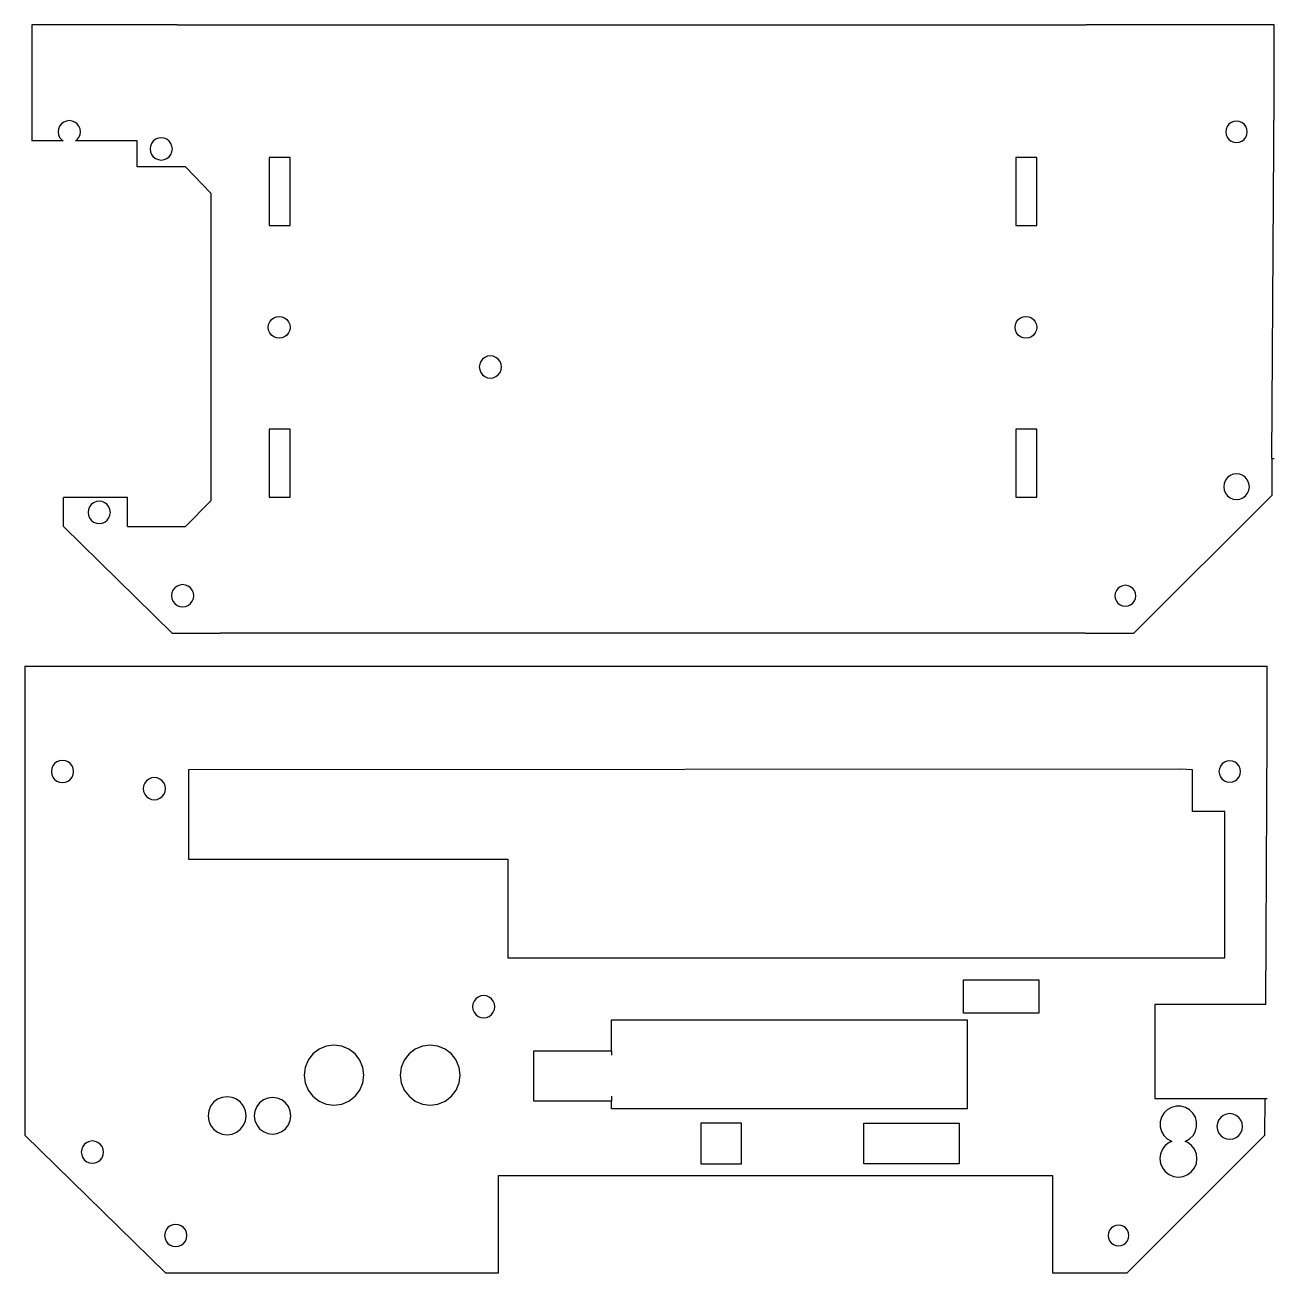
# Model space of a CAD drawing. Header units: metres. Extents: x 0 to 321, y 0 to 196.
# Drawn here: x 0 to 183.8, y 12.2 to 195.7 of the extents above; entities that cross this region are included whole.
import ezdxf

# ---------------------------------------------------------------- set-up
doc = ezdxf.new("R2010")
doc.units = ezdxf.units.M

msp = doc.modelspace()

# ---------------------------------------------------------------- linework, layer by layer
at = {"layer": 'Component#2'}
for p, q in [((22.41, 195.74), (1, 195.74)), ((1, 195.74), (1, 178.68)), ((22.41, 195.74), (35.9, 195.74)), ((35.9, 195.74), (39, 195.74)), ((39, 195.74), (145.76, 195.74)), ((145.76, 195.74), (148.86, 195.74)), ((148.86, 195.74), (156.11, 195.74)), ((183.76, 195.74), (156.11, 195.74)), ((183.76, 185.55), (183.76, 195.74)), ((183.45, 131.96), (183.76, 185.55)), ((4.94, 180.46), (4.88, 180.03)), ((5.1, 180.85), (4.94, 180.46)), ((5.36, 181.19), (5.1, 180.85)), ((5.7, 181.45), (5.36, 181.19)), ((6.09, 181.61), (5.7, 181.45)), ((6.52, 181.67), (6.09, 181.61)), ((6.94, 181.61), (6.52, 181.67)), ((7.33, 181.45), (6.94, 181.61)), ((7.67, 181.19), (7.33, 181.45)), ((7.93, 180.85), (7.67, 181.19)), ((8.1, 180.46), (7.93, 180.85)), ((8.15, 180.03), (8.1, 180.46)), ((176.72, 180.44), (176.66, 180.03)), ((176.87, 180.82), (176.72, 180.44)), ((177.12, 181.15), (176.87, 180.82)), ((177.45, 181.4), (177.12, 181.15)), ((177.83, 181.56), (177.45, 181.4)), ((178.24, 181.61), (177.83, 181.56)), ((178.65, 181.56), (178.24, 181.61)), ((179.03, 181.4), (178.65, 181.56)), ((179.36, 181.15), (179.03, 181.4)), ((179.61, 180.82), (179.36, 181.15)), ((179.77, 180.44), (179.61, 180.82)), ((179.82, 180.03), (179.77, 180.44)), ((3.65, 178.68), (1, 178.68)), ((5.62, 178.68), (3.65, 178.68)), ((4.88, 180.03), (4.94, 179.61)), ((4.94, 179.61), (5.1, 179.21)), ((5.1, 179.21), (5.36, 178.88)), ((5.36, 178.88), (5.62, 178.68)), ((7.41, 178.68), (7.67, 178.88)), ((16.51, 178.68), (7.41, 178.68)), ((7.67, 178.88), (7.93, 179.21)), ((7.93, 179.21), (8.1, 179.61)), ((8.1, 179.61), (8.15, 180.03)), ((16.51, 174.88), (16.51, 178.68)), ((18.62, 178.33), (18.46, 177.94)), ((18.88, 178.67), (18.62, 178.33)), ((19.22, 178.93), (18.88, 178.67)), ((19.62, 179.1), (19.22, 178.93)), ((20.04, 179.15), (19.62, 179.1)), ((20.46, 179.1), (20.04, 179.15)), ((20.86, 178.93), (20.46, 179.1)), ((21.2, 178.67), (20.86, 178.93)), ((21.46, 178.33), (21.2, 178.67)), ((21.62, 177.94), (21.46, 178.33)), ((176.66, 180.03), (176.72, 179.62)), ((176.72, 179.62), (176.87, 179.24)), ((176.87, 179.24), (177.12, 178.92)), ((177.12, 178.92), (177.45, 178.66)), ((177.45, 178.66), (177.83, 178.51)), ((177.83, 178.51), (178.24, 178.45)), ((178.24, 178.45), (178.65, 178.51)), ((178.65, 178.51), (179.03, 178.66)), ((179.03, 178.66), (179.36, 178.92)), ((179.36, 178.92), (179.61, 179.24)), ((179.61, 179.24), (179.77, 179.62)), ((179.77, 179.62), (179.82, 180.03)), ((18.46, 177.94), (18.4, 177.52)), ((18.4, 177.52), (18.46, 177.09)), ((18.46, 177.09), (18.62, 176.7)), ((18.62, 176.7), (18.88, 176.36)), ((21.2, 176.36), (21.46, 176.7)), ((21.46, 176.7), (21.62, 177.09)), ((21.68, 177.52), (21.62, 177.94)), ((21.62, 177.09), (21.68, 177.52)), ((23.61, 174.88), (16.51, 174.88)), ((18.88, 176.36), (19.22, 176.1)), ((19.22, 176.1), (19.62, 175.94)), ((19.62, 175.94), (20.04, 175.88)), ((20.04, 175.88), (20.46, 175.94)), ((20.46, 175.94), (20.86, 176.1)), ((20.86, 176.1), (21.2, 176.36)), ((23.61, 174.88), (27.36, 171.01)), ((39, 176.27), (35.9, 176.27)), ((35.9, 176.27), (35.9, 166.27)), ((39, 166.27), (39, 176.27)), ((148.86, 176.27), (145.76, 176.27)), ((145.76, 176.27), (145.76, 166.27)), ((148.86, 166.27), (148.86, 176.27)), ((27.36, 171.01), (27.36, 125.73)), ((35.9, 166.27), (39, 166.27)), ((145.76, 166.27), (148.86, 166.27)), ((36.27, 152.4), (36.6, 152.65)), ((36.6, 152.65), (36.99, 152.81)), ((36.99, 152.81), (37.4, 152.87)), ((37.4, 152.87), (37.81, 152.81)), ((37.81, 152.81), (38.2, 152.65)), ((38.2, 152.65), (38.53, 152.4)), ((146.13, 152.4), (146.46, 152.65)), ((146.46, 152.65), (146.84, 152.81)), ((146.84, 152.81), (147.26, 152.87)), ((147.26, 152.87), (147.67, 152.81)), ((147.67, 152.81), (148.06, 152.65)), ((148.06, 152.65), (148.39, 152.4)), ((35.8, 151.27), (35.85, 151.68)), ((35.85, 150.85), (35.8, 151.27)), ((35.85, 151.68), (36.01, 152.07)), ((36.01, 150.47), (35.85, 150.85)), ((36.01, 152.07), (36.27, 152.4)), ((38.53, 152.4), (38.79, 152.07)), ((38.79, 152.07), (38.95, 151.68)), ((38.95, 150.85), (38.79, 150.47)), ((38.95, 151.68), (39, 151.27)), ((39, 151.27), (38.95, 150.85)), ((145.66, 151.27), (145.71, 151.68)), ((145.71, 150.85), (145.66, 151.27)), ((145.71, 151.68), (145.87, 152.07)), ((145.87, 150.47), (145.71, 150.85)), ((145.87, 152.07), (146.13, 152.4)), ((148.39, 152.4), (148.64, 152.07)), ((148.64, 152.07), (148.8, 151.68)), ((148.8, 150.85), (148.64, 150.47)), ((148.8, 151.68), (148.86, 151.27)), ((148.86, 151.27), (148.8, 150.85)), ((36.27, 150.14), (36.01, 150.47)), ((36.6, 149.88), (36.27, 150.14)), ((36.99, 149.72), (36.6, 149.88)), ((37.4, 149.67), (36.99, 149.72)), ((37.81, 149.72), (37.4, 149.67)), ((38.2, 149.88), (37.81, 149.72)), ((38.53, 150.14), (38.2, 149.88)), ((38.79, 150.47), (38.53, 150.14)), ((146.13, 150.14), (145.87, 150.47)), ((146.46, 149.88), (146.13, 150.14)), ((146.84, 149.72), (146.46, 149.88)), ((147.26, 149.67), (146.84, 149.72)), ((147.67, 149.72), (147.26, 149.67)), ((148.06, 149.88), (147.67, 149.72)), ((148.39, 150.14), (148.06, 149.88)), ((148.64, 150.47), (148.39, 150.14)), ((68.05, 147.02), (67.66, 146.85)), ((68.48, 147.07), (68.05, 147.02)), ((68.9, 147.02), (68.48, 147.07)), ((69.29, 146.85), (68.9, 147.02)), ((66.9, 145.86), (66.84, 145.44)), ((66.84, 145.44), (66.9, 145.01)), ((67.06, 146.25), (66.9, 145.86)), ((67.32, 146.59), (67.06, 146.25)), ((67.66, 146.85), (67.32, 146.59)), ((69.63, 146.59), (69.29, 146.85)), ((69.89, 146.25), (69.63, 146.59)), ((70.06, 145.86), (69.89, 146.25)), ((70.11, 145.44), (70.06, 145.86)), ((70.06, 145.01), (70.11, 145.44)), ((66.9, 145.01), (67.06, 144.62)), ((67.06, 144.62), (67.32, 144.28)), ((67.32, 144.28), (67.66, 144.02)), ((67.66, 144.02), (68.05, 143.86)), ((68.05, 143.86), (68.48, 143.8)), ((68.48, 143.8), (68.9, 143.86)), ((68.9, 143.86), (69.29, 144.02)), ((69.29, 144.02), (69.63, 144.28)), ((69.63, 144.28), (69.89, 144.62)), ((69.89, 144.62), (70.06, 145.01)), ((39, 136.27), (35.9, 136.27)), ((35.9, 136.27), (35.9, 126.27)), ((39, 126.27), (39, 136.27)), ((148.86, 136.27), (145.76, 136.27)), ((145.76, 136.27), (145.76, 126.27)), ((148.86, 126.27), (148.86, 136.27)), ((183.45, 131.96), (183.42, 126.55)), ((183.45, 131.96), (183.76, 131.96)), ((176.61, 128.77), (176.42, 128.31)), ((176.91, 129.16), (176.61, 128.77)), ((177.3, 129.46), (176.91, 129.16)), ((177.75, 129.65), (177.3, 129.46)), ((178.24, 129.71), (177.75, 129.65)), ((178.73, 129.65), (178.24, 129.71)), ((179.19, 129.46), (178.73, 129.65)), ((179.58, 129.16), (179.19, 129.46)), ((179.88, 128.77), (179.58, 129.16)), ((180.06, 128.31), (179.88, 128.77)), ((176.42, 128.31), (176.35, 127.82)), ((176.35, 127.82), (176.42, 127.34)), ((176.42, 127.34), (176.61, 126.88)), ((176.61, 126.88), (176.91, 126.49)), ((179.58, 126.49), (179.88, 126.88)), ((179.88, 126.88), (180.06, 127.34)), ((180.13, 127.82), (180.06, 128.31)), ((180.06, 127.34), (180.13, 127.82)), ((15.07, 126.25), (5.66, 126.25)), ((5.66, 121.97), (5.66, 126.25)), ((9.76, 125.21), (9.5, 124.87)), ((10.1, 125.47), (9.76, 125.21)), ((10.5, 125.63), (10.1, 125.47)), ((10.92, 125.69), (10.5, 125.63)), ((11.34, 125.63), (10.92, 125.69)), ((11.74, 125.47), (11.34, 125.63)), ((12.08, 125.21), (11.74, 125.47)), ((12.34, 124.87), (12.08, 125.21)), ((15.07, 121.97), (15.07, 126.25)), ((27.36, 125.73), (23.61, 121.97)), ((35.9, 126.27), (39, 126.27)), ((145.76, 126.27), (148.86, 126.27)), ((163.13, 106.27), (183.42, 126.55)), ((176.91, 126.49), (177.3, 126.19)), ((177.3, 126.19), (177.75, 126)), ((177.75, 126), (178.24, 125.94)), ((178.24, 125.94), (178.73, 126)), ((178.73, 126), (179.19, 126.19)), ((179.19, 126.19), (179.58, 126.49)), ((9.34, 124.47), (9.28, 124.05)), ((9.28, 124.05), (9.34, 123.63)), ((9.5, 124.87), (9.34, 124.47)), ((9.34, 123.63), (9.5, 123.23)), ((9.5, 123.23), (9.76, 122.89)), ((12.08, 122.89), (12.34, 123.23)), ((12.5, 124.47), (12.34, 124.87)), ((12.34, 123.23), (12.5, 123.63)), ((12.56, 124.05), (12.5, 124.47)), ((12.5, 123.63), (12.56, 124.05)), ((5.66, 121.97), (21.66, 106.27)), ((9.76, 122.89), (10.1, 122.63)), ((10.1, 122.63), (10.5, 122.47)), ((10.5, 122.47), (10.92, 122.41)), ((10.92, 122.41), (11.34, 122.47)), ((11.34, 122.47), (11.74, 122.63)), ((11.74, 122.63), (12.08, 122.89)), ((15.07, 121.97), (23.61, 121.97)), ((21.61, 112.21), (21.55, 111.78)), ((21.77, 112.6), (21.61, 112.21)), ((22.03, 112.94), (21.77, 112.6)), ((22.37, 113.2), (22.03, 112.94)), ((22.76, 113.36), (22.37, 113.2)), ((23.19, 113.42), (22.76, 113.36)), ((23.61, 113.36), (23.19, 113.42)), ((24, 113.2), (23.61, 113.36)), ((24.34, 112.94), (24, 113.2)), ((24.6, 112.6), (24.34, 112.94)), ((24.77, 112.21), (24.6, 112.6)), ((24.82, 111.78), (24.77, 112.21)), ((160.4, 112.18), (160.35, 111.78)), ((160.56, 112.55), (160.4, 112.18)), ((160.8, 112.87), (160.56, 112.55)), ((161.12, 113.11), (160.8, 112.87)), ((161.49, 113.27), (161.12, 113.11)), ((161.89, 113.32), (161.49, 113.27)), ((162.28, 113.27), (161.89, 113.32)), ((162.65, 113.11), (162.28, 113.27)), ((162.97, 112.87), (162.65, 113.11)), ((163.22, 112.55), (162.97, 112.87)), ((163.37, 112.18), (163.22, 112.55)), ((163.42, 111.78), (163.37, 112.18)), ((21.55, 111.78), (21.61, 111.36)), ((21.61, 111.36), (21.77, 110.97)), ((21.77, 110.97), (22.03, 110.63)), ((22.03, 110.63), (22.37, 110.37)), ((22.37, 110.37), (22.76, 110.2)), ((23.61, 110.2), (24, 110.37)), ((24, 110.37), (24.34, 110.63)), ((24.34, 110.63), (24.6, 110.97)), ((24.6, 110.97), (24.77, 111.36)), ((24.77, 111.36), (24.82, 111.78)), ((160.35, 111.78), (160.4, 111.39)), ((160.4, 111.39), (160.56, 111.02)), ((160.56, 111.02), (160.8, 110.7)), ((160.8, 110.7), (161.12, 110.45)), ((161.12, 110.45), (161.49, 110.3)), ((161.49, 110.3), (161.89, 110.25)), ((161.89, 110.25), (162.28, 110.3)), ((162.28, 110.3), (162.65, 110.45)), ((162.65, 110.45), (162.97, 110.7)), ((162.97, 110.7), (163.22, 111.02)), ((163.22, 111.02), (163.37, 111.39)), ((163.37, 111.39), (163.42, 111.78)), ((22.76, 110.2), (23.19, 110.15)), ((23.19, 110.15), (23.61, 110.2)), ((21.66, 106.27), (28.78, 106.27)), ((35.9, 106.27), (28.78, 106.27)), ((39, 106.27), (35.9, 106.27)), ((145.76, 106.27), (39, 106.27)), ((148.86, 106.27), (145.76, 106.27)), ((155.99, 106.27), (148.86, 106.27)), ((155.99, 106.27), (163.13, 106.27))]:
    msp.add_line(p, q, dxfattribs=at)
at = {"layer": 'Component#4'}
for p, q in [((0, 101.45), (182.76, 101.45)), ((0, 101.45), (0, 32.45)), ((182.76, 91.45), (182.76, 101.45)), ((182.53, 51.66), (182.76, 91.45)), ((4.1, 86.75), (3.94, 86.36)), ((4.36, 87.09), (4.1, 86.75)), ((4.7, 87.35), (4.36, 87.09)), ((5.09, 87.51), (4.7, 87.35)), ((5.52, 87.57), (5.09, 87.51)), ((5.94, 87.51), (5.52, 87.57)), ((6.33, 87.35), (5.94, 87.51)), ((6.67, 87.09), (6.33, 87.35)), ((6.93, 86.75), (6.67, 87.09)), ((7.1, 86.36), (6.93, 86.75)), ((175.87, 86.72), (175.72, 86.34)), ((176.12, 87.05), (175.87, 86.72)), ((176.45, 87.3), (176.12, 87.05)), ((176.83, 87.46), (176.45, 87.3)), ((177.24, 87.51), (176.83, 87.46)), ((177.65, 87.46), (177.24, 87.51)), ((178.03, 87.3), (177.65, 87.46)), ((178.36, 87.05), (178.03, 87.3)), ((178.61, 86.72), (178.36, 87.05)), ((178.77, 86.34), (178.61, 86.72)), ((3.94, 86.36), (3.88, 85.93)), ((3.88, 85.93), (3.94, 85.51)), ((3.94, 85.51), (4.1, 85.11)), ((4.1, 85.11), (4.36, 84.78)), ((4.36, 84.78), (4.7, 84.52)), ((6.33, 84.52), (6.67, 84.78)), ((6.67, 84.78), (6.93, 85.11)), ((6.93, 85.11), (7.1, 85.51)), ((7.15, 85.93), (7.1, 86.36)), ((7.1, 85.51), (7.15, 85.93)), ((17.88, 84.57), (17.62, 84.23)), ((18.22, 84.83), (17.88, 84.57)), ((18.62, 85), (18.22, 84.83)), ((19.04, 85.05), (18.62, 85)), ((19.46, 85), (19.04, 85.05)), ((19.86, 84.83), (19.46, 85)), ((20.2, 84.57), (19.86, 84.83)), ((20.46, 84.23), (20.2, 84.57)), ((170.04, 86.27), (24.05, 86.16)), ((24.05, 86.16), (24.05, 73.04)), ((171.75, 86.16), (170.04, 86.27)), ((171.75, 80.04), (171.75, 86.16)), ((175.72, 86.34), (175.66, 85.93)), ((175.66, 85.93), (175.72, 85.52)), ((175.72, 85.52), (175.87, 85.14)), ((175.87, 85.14), (176.12, 84.82)), ((176.12, 84.82), (176.45, 84.56)), ((176.45, 84.56), (176.83, 84.41)), ((177.65, 84.41), (178.03, 84.56)), ((178.03, 84.56), (178.36, 84.82)), ((178.36, 84.82), (178.61, 85.14)), ((178.61, 85.14), (178.77, 85.52)), ((178.82, 85.93), (178.77, 86.34)), ((178.77, 85.52), (178.82, 85.93)), ((4.7, 84.52), (5.09, 84.35)), ((5.09, 84.35), (5.52, 84.3)), ((5.52, 84.3), (5.94, 84.35)), ((5.94, 84.35), (6.33, 84.52)), ((17.46, 83.84), (17.4, 83.42)), ((17.4, 83.42), (17.46, 82.99)), ((17.62, 84.23), (17.46, 83.84)), ((17.46, 82.99), (17.62, 82.6)), ((20.62, 83.84), (20.46, 84.23)), ((20.46, 82.6), (20.62, 82.99)), ((20.68, 83.42), (20.62, 83.84)), ((20.62, 82.99), (20.68, 83.42)), ((176.83, 84.41), (177.24, 84.35)), ((177.24, 84.35), (177.65, 84.41)), ((17.62, 82.6), (17.88, 82.26)), ((17.88, 82.26), (18.22, 82)), ((18.22, 82), (18.62, 81.84)), ((18.62, 81.84), (19.04, 81.78)), ((19.04, 81.78), (19.46, 81.84)), ((19.46, 81.84), (19.86, 82)), ((19.86, 82), (20.2, 82.26)), ((20.2, 82.26), (20.46, 82.6)), ((176.54, 80.04), (171.75, 80.04)), ((176.54, 58.54), (176.54, 80.04)), ((24.05, 73.04), (71.04, 73.04)), ((71.04, 73.04), (71.04, 58.54)), ((71.04, 58.54), (176.54, 58.54)), ((138.05, 50.37), (138.05, 55.27)), ((138.05, 55.27), (149.15, 55.27)), ((149.15, 55.27), (149.15, 50.37)), ((65.9, 51.76), (65.84, 51.34)), ((66.06, 52.15), (65.9, 51.76)), ((66.32, 52.49), (66.06, 52.15)), ((66.66, 52.75), (66.32, 52.49)), ((67.05, 52.92), (66.66, 52.75)), ((67.48, 52.97), (67.05, 52.92)), ((67.9, 52.92), (67.48, 52.97)), ((68.29, 52.75), (67.9, 52.92)), ((68.63, 52.49), (68.29, 52.75)), ((68.89, 52.15), (68.63, 52.49)), ((69.06, 51.76), (68.89, 52.15)), ((69.11, 51.34), (69.06, 51.76)), ((166.23, 51.66), (166.23, 37.86)), ((182.53, 51.66), (166.23, 51.66)), ((65.84, 51.34), (65.9, 50.91)), ((65.9, 50.91), (66.06, 50.52)), ((66.06, 50.52), (66.32, 50.18)), ((66.32, 50.18), (66.66, 49.92)), ((66.66, 49.92), (67.05, 49.76)), ((67.05, 49.76), (67.48, 49.7)), ((67.48, 49.7), (67.9, 49.76)), ((67.9, 49.76), (68.29, 49.92)), ((68.29, 49.92), (68.63, 50.18)), ((68.63, 50.18), (68.89, 50.52)), ((68.89, 50.52), (69.06, 50.91)), ((69.06, 50.91), (69.11, 51.34)), ((149.15, 50.37), (138.05, 50.37)), ((86.28, 44.83), (86.28, 49.39)), ((86.28, 49.39), (138.62, 49.39)), ((138.62, 49.39), (138.62, 36.3)), ((42.35, 44.39), (41.65, 43.47)), ((43.26, 45.09), (42.35, 44.39)), ((44.32, 45.52), (43.26, 45.09)), ((45.46, 45.68), (44.32, 45.52)), ((46.6, 45.52), (45.46, 45.68)), ((47.66, 45.09), (46.6, 45.52)), ((48.57, 44.39), (47.66, 45.09)), ((49.27, 43.47), (48.57, 44.39)), ((56.5, 44.39), (55.8, 43.47)), ((57.41, 45.09), (56.5, 44.39)), ((58.47, 45.52), (57.41, 45.09)), ((59.61, 45.68), (58.47, 45.52)), ((60.75, 45.52), (59.61, 45.68)), ((61.81, 45.09), (60.75, 45.52)), ((62.73, 44.39), (61.81, 45.09)), ((63.43, 43.47), (62.73, 44.39)), ((74.88, 37.43), (74.88, 44.83)), ((74.88, 44.83), (86.28, 44.83)), ((86.28, 44.83), (86.28, 44.23)), ((41.21, 42.41), (41.06, 41.27)), ((41.65, 43.47), (41.21, 42.41)), ((49.71, 42.41), (49.27, 43.47)), ((49.86, 41.27), (49.71, 42.41)), ((55.36, 42.41), (55.21, 41.27)), ((55.8, 43.47), (55.36, 42.41)), ((63.87, 42.41), (63.43, 43.47)), ((64.02, 41.27), (63.87, 42.41)), ((41.06, 41.27), (41.21, 40.13)), ((49.71, 40.13), (49.86, 41.27)), ((55.21, 41.27), (55.36, 40.13)), ((63.87, 40.13), (64.02, 41.27)), ((41.21, 40.13), (41.65, 39.07)), ((41.65, 39.07), (42.35, 38.16)), ((48.57, 38.16), (49.27, 39.07)), ((49.27, 39.07), (49.71, 40.13)), ((55.36, 40.13), (55.8, 39.07)), ((55.8, 39.07), (56.5, 38.16)), ((62.73, 38.16), (63.43, 39.07)), ((63.43, 39.07), (63.87, 40.13)), ((27.75, 37.28), (27.31, 36.7)), ((28.33, 37.72), (27.75, 37.28)), ((29.01, 38), (28.33, 37.72)), ((29.73, 38.1), (29.01, 38)), ((30.46, 38), (29.73, 38.1)), ((31.13, 37.72), (30.46, 38)), ((31.71, 37.28), (31.13, 37.72)), ((32.16, 36.7), (31.71, 37.28)), ((34.51, 37.21), (34.09, 36.65)), ((35.07, 37.63), (34.51, 37.21)), ((35.72, 37.9), (35.07, 37.63)), ((36.42, 38), (35.72, 37.9)), ((37.12, 37.9), (36.42, 38)), ((37.77, 37.63), (37.12, 37.9)), ((38.33, 37.21), (37.77, 37.63)), ((38.76, 36.65), (38.33, 37.21)), ((42.35, 38.16), (43.26, 37.46)), ((43.26, 37.46), (44.32, 37.02)), ((44.32, 37.02), (45.46, 36.87)), ((45.46, 36.87), (46.6, 37.02)), ((46.6, 37.02), (47.66, 37.46)), ((47.66, 37.46), (48.57, 38.16)), ((56.5, 38.16), (57.41, 37.46)), ((57.41, 37.46), (58.47, 37.02)), ((58.47, 37.02), (59.61, 36.87)), ((59.61, 36.87), (60.75, 37.02)), ((60.75, 37.02), (61.81, 37.46)), ((61.81, 37.46), (62.73, 38.16)), ((86.28, 37.43), (74.88, 37.43)), ((86.28, 38.18), (86.28, 37.43)), ((86.28, 36.3), (86.28, 37.43)), ((166.23, 37.86), (182.45, 37.86)), ((182.42, 32.45), (182.45, 37.86)), ((182.45, 37.86), (182.76, 37.86)), ((27.03, 36.02), (26.93, 35.3)), ((26.93, 35.3), (27.03, 34.57)), ((27.31, 36.7), (27.03, 36.02)), ((32.44, 36.02), (32.16, 36.7)), ((32.53, 35.3), (32.44, 36.02)), ((32.44, 34.57), (32.53, 35.3)), ((33.82, 35.99), (33.72, 35.3)), ((33.72, 35.3), (33.82, 34.6)), ((34.09, 36.65), (33.82, 35.99)), ((39.03, 35.99), (38.76, 36.65)), ((39.12, 35.3), (39.03, 35.99)), ((39.03, 34.6), (39.12, 35.3)), ((138.62, 36.3), (86.28, 36.3)), ((167.2, 35.07), (167.02, 34.39)), ((167.55, 35.68), (167.2, 35.07)), ((168.05, 36.18), (167.55, 35.68)), ((168.66, 36.53), (168.05, 36.18)), ((169.34, 36.71), (168.66, 36.53)), ((170.04, 36.71), (169.34, 36.71)), ((170.73, 36.53), (170.04, 36.71)), ((171.34, 36.18), (170.73, 36.53)), ((171.83, 35.68), (171.34, 36.18)), ((172.19, 35.07), (171.83, 35.68)), ((172.37, 34.39), (172.19, 35.07)), ((175.91, 35.06), (175.61, 34.67)), ((176.3, 35.36), (175.91, 35.06)), ((176.75, 35.55), (176.3, 35.36)), ((177.24, 35.61), (176.75, 35.55)), ((177.73, 35.55), (177.24, 35.61)), ((178.19, 35.36), (177.73, 35.55)), ((178.58, 35.06), (178.19, 35.36)), ((178.88, 34.67), (178.58, 35.06)), ((27.03, 34.57), (27.31, 33.9)), ((27.31, 33.9), (27.75, 33.32)), ((27.75, 33.32), (28.33, 32.87)), ((31.13, 32.87), (31.71, 33.32)), ((31.71, 33.32), (32.16, 33.9)), ((32.16, 33.9), (32.44, 34.57)), ((33.82, 34.6), (34.09, 33.95)), ((34.09, 33.95), (34.51, 33.39)), ((34.51, 33.39), (35.07, 32.96)), ((37.77, 32.96), (38.33, 33.39)), ((38.33, 33.39), (38.76, 33.95)), ((38.76, 33.95), (39.03, 34.6)), ((99.43, 34.21), (99.43, 28.21)), ((105.43, 34.21), (99.43, 34.21)), ((105.43, 28.21), (105.43, 34.21)), ((123.43, 28.21), (123.43, 34.21)), ((123.43, 34.21), (137.45, 34.21)), ((137.45, 34.21), (137.45, 28.21)), ((167.02, 34.39), (167.02, 33.68)), ((167.02, 33.68), (167.2, 33)), ((172.19, 33.01), (172.37, 33.69)), ((172.37, 33.69), (172.37, 34.39)), ((175.42, 34.21), (175.35, 33.72)), ((175.35, 33.72), (175.42, 33.24)), ((175.61, 34.67), (175.42, 34.21)), ((175.42, 33.24), (175.61, 32.78)), ((179.06, 34.21), (178.88, 34.67)), ((178.88, 32.78), (179.06, 33.24)), ((179.13, 33.72), (179.06, 34.21)), ((179.06, 33.24), (179.13, 33.72)), ((0, 32.45), (20.66, 12.17)), ((9.1, 31.37), (8.76, 31.11)), ((9.5, 31.53), (9.1, 31.37)), ((9.92, 31.59), (9.5, 31.53)), ((10.34, 31.53), (9.92, 31.59)), ((10.74, 31.37), (10.34, 31.53)), ((11.08, 31.11), (10.74, 31.37)), ((28.33, 32.87), (29.01, 32.59)), ((29.01, 32.59), (29.73, 32.5)), ((29.73, 32.5), (30.46, 32.59)), ((30.46, 32.59), (31.13, 32.87)), ((35.07, 32.96), (35.72, 32.69)), ((35.72, 32.69), (36.42, 32.6)), ((36.42, 32.6), (37.12, 32.69)), ((37.12, 32.69), (37.77, 32.96)), ((162.13, 12.17), (182.42, 32.45)), ((167.2, 33), (167.55, 32.39)), ((167.55, 32.39), (168.05, 31.9)), ((168.33, 31.37), (167.76, 30.94)), ((168.05, 31.9), (168.66, 31.54)), ((168.71, 31.53), (168.33, 31.37)), ((168.66, 31.54), (168.71, 31.53)), ((170.67, 31.53), (170.73, 31.54)), ((171.06, 31.37), (170.67, 31.53)), ((170.73, 31.54), (171.34, 31.9)), ((171.62, 30.94), (171.06, 31.37)), ((171.34, 31.9), (171.84, 32.39)), ((171.84, 32.39), (172.19, 33.01)), ((175.61, 32.78), (175.91, 32.39)), ((175.91, 32.39), (176.3, 32.09)), ((176.3, 32.09), (176.75, 31.9)), ((176.75, 31.9), (177.24, 31.84)), ((177.24, 31.84), (177.73, 31.9)), ((177.73, 31.9), (178.19, 32.09)), ((178.19, 32.09), (178.58, 32.39)), ((178.58, 32.39), (178.88, 32.78)), ((8.34, 30.37), (8.28, 29.95)), ((8.28, 29.95), (8.34, 29.53)), ((8.5, 30.77), (8.34, 30.37)), ((8.34, 29.53), (8.5, 29.13)), ((8.76, 31.11), (8.5, 30.77)), ((11.34, 30.77), (11.08, 31.11)), ((11.5, 30.37), (11.34, 30.77)), ((11.34, 29.13), (11.5, 29.53)), ((11.56, 29.95), (11.5, 30.37)), ((11.5, 29.53), (11.56, 29.95)), ((167.06, 29.71), (166.96, 29.01)), ((167.33, 30.37), (167.06, 29.71)), ((167.76, 30.94), (167.33, 30.37)), ((172.06, 30.37), (171.62, 30.94)), ((172.33, 29.71), (172.06, 30.37)), ((172.42, 29.01), (172.33, 29.71)), ((8.5, 29.13), (8.76, 28.79)), ((8.76, 28.79), (9.1, 28.53)), ((9.1, 28.53), (9.5, 28.37)), ((9.5, 28.37), (9.92, 28.31)), ((9.92, 28.31), (10.34, 28.37)), ((10.34, 28.37), (10.74, 28.53)), ((10.74, 28.53), (11.08, 28.79)), ((11.08, 28.79), (11.34, 29.13)), ((99.43, 28.21), (101.13, 28.21)), ((101.13, 28.21), (105.43, 28.21)), ((137.45, 28.21), (123.43, 28.21)), ((166.96, 29.01), (167.06, 28.3)), ((167.06, 28.3), (167.33, 27.64)), ((167.33, 27.64), (167.76, 27.08)), ((171.62, 27.08), (172.06, 27.64)), ((172.06, 27.64), (172.33, 28.3)), ((172.33, 28.3), (172.42, 29.01)), ((69.68, 12.17), (69.68, 26.49)), ((69.68, 26.49), (151.19, 26.49)), ((151.19, 26.49), (151.19, 12.17)), ((167.76, 27.08), (168.33, 26.64)), ((168.33, 26.64), (168.99, 26.37)), ((168.99, 26.37), (169.69, 26.28)), ((169.69, 26.28), (170.4, 26.37)), ((170.4, 26.37), (171.06, 26.64)), ((171.06, 26.64), (171.62, 27.08)), ((20.77, 18.5), (20.61, 18.11)), ((21.03, 18.84), (20.77, 18.5)), ((21.37, 19.1), (21.03, 18.84)), ((21.76, 19.26), (21.37, 19.1)), ((22.19, 19.32), (21.76, 19.26)), ((22.61, 19.26), (22.19, 19.32)), ((23, 19.1), (22.61, 19.26)), ((23.34, 18.84), (23, 19.1)), ((23.6, 18.5), (23.34, 18.84)), ((23.77, 18.11), (23.6, 18.5)), ((159.56, 18.45), (159.4, 18.08)), ((159.8, 18.77), (159.56, 18.45)), ((160.12, 19.01), (159.8, 18.77)), ((160.49, 19.17), (160.12, 19.01)), ((160.89, 19.22), (160.49, 19.17)), ((161.28, 19.17), (160.89, 19.22)), ((161.65, 19.01), (161.28, 19.17)), ((161.97, 18.77), (161.65, 19.01)), ((162.22, 18.45), (161.97, 18.77)), ((162.37, 18.08), (162.22, 18.45)), ((20.61, 18.11), (20.55, 17.68)), ((20.55, 17.68), (20.61, 17.26)), ((20.61, 17.26), (20.77, 16.87)), ((20.77, 16.87), (21.03, 16.53)), ((23.34, 16.53), (23.6, 16.87)), ((23.6, 16.87), (23.77, 17.26)), ((23.82, 17.68), (23.77, 18.11)), ((23.77, 17.26), (23.82, 17.68)), ((159.4, 18.08), (159.35, 17.68)), ((159.35, 17.68), (159.4, 17.29)), ((159.4, 17.29), (159.56, 16.92)), ((159.56, 16.92), (159.8, 16.6)), ((159.8, 16.6), (160.12, 16.35)), ((161.65, 16.35), (161.97, 16.6)), ((161.97, 16.6), (162.22, 16.92)), ((162.22, 16.92), (162.37, 17.29)), ((162.42, 17.68), (162.37, 18.08)), ((162.37, 17.29), (162.42, 17.68)), ((21.03, 16.53), (21.37, 16.27)), ((21.37, 16.27), (21.76, 16.1)), ((21.76, 16.1), (22.19, 16.05)), ((22.19, 16.05), (22.61, 16.1)), ((22.61, 16.1), (23, 16.27)), ((23, 16.27), (23.34, 16.53)), ((160.12, 16.35), (160.49, 16.2)), ((160.49, 16.2), (160.89, 16.15)), ((160.89, 16.15), (161.28, 16.2)), ((161.28, 16.2), (161.65, 16.35)), ((20.66, 12.17), (69.68, 12.17)), ((151.19, 12.17), (162.13, 12.17))]:
    msp.add_line(p, q, dxfattribs=at)

doc.saveas('drawing.dxf')
